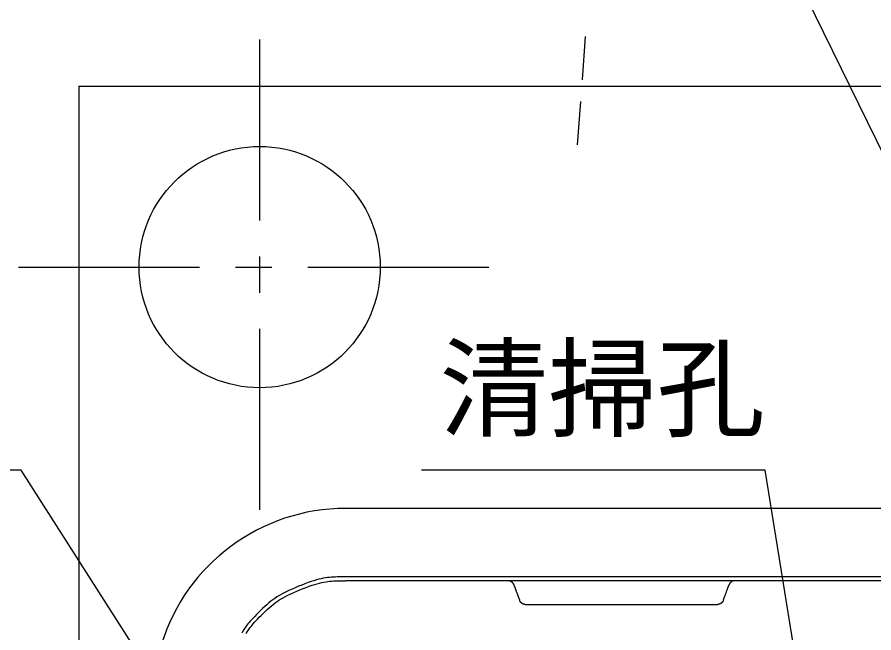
# Model space of a CAD drawing. Units: millimetres, scale not verified. Extents: x -23334 to 8910, y -6308 to 6308.
# Drawn here: x -6101 to -5391, y 1259 to 1770 of the extents above; entities that cross this region are included whole.
import ezdxf
from ezdxf.enums import TextEntityAlignment as Align

# ---------------------------------------------------------------- set-up
doc = ezdxf.new("R2010")
doc.units = ezdxf.units.MM
doc.header["$LTSCALE"] = 30
doc.linetypes.add('CHAIN1', pattern=[8, 5, -1, 1, -1])
doc.linetypes.add('DASHED1', pattern=[1.8, 1.2, -0.6])
for name, color, linetype, lineweight in [('0-0_0E', 7, 'Continuous', 25), ('0-1_空気管', 3, 'Continuous', 25), ('0-2_機器', 2, 'Continuous', 25)]:
    doc.layers.add(name, color=color, linetype=linetype, lineweight=lineweight)
doc.styles.add('ＭＳ ゴシック', font='')
doc.styles.get('ＭＳ ゴシック').set_extended_font_data('MS Gothic')

msp = doc.modelspace()

# ---------------------------------------------------------------- linework, layer by layer
at = {"layer": '0-0_0E', "linetype": 'DASHED1'}
msp.add_line((-5630.32, 1753.56), (-5637.63, 1653.83), dxfattribs=at)
at = {"layer": '0-1_空気管'}
for p, q in [((-4925.28, 720.78), (-5478.25, 1850.39)), ((-3941.66, 1362.51), (-5828.9, 1362.51)), ((-5274.1, 1302.51), (-5829, 1302.51)), ((-5680.21, 1282.9), (-5520.4, 1282.9))]:
    msp.add_line(p, q, dxfattribs=at)
for points in [[(-5788.33, 908.86), (-6098.19, 1394.2), (-6653.19, 1394.2)], [(-5404.34, 918.97), (-5481.17, 1394.2), (-5766.17, 1394.2)], [(-5831.24, 1305.72), (-5832.18, 1305.72), (-5833.31, 1305.71), (-5834.59, 1305.69), (-5836, 1305.66), (-5837.52, 1305.61), (-5839.11, 1305.53), (-5840.75, 1305.42), (-5842.42, 1305.28), (-5844.09, 1305.09), (-5845.79, 1304.86), (-5847.53, 1304.56), (-5849.33, 1304.19), (-5851.23, 1303.75), (-5853.23, 1303.21), (-5855.37, 1302.58), (-5857.67, 1301.83), (-5860.13, 1300.97), (-5862.73, 1300.02), (-5865.41, 1298.98), (-5868.12, 1297.89), (-5870.82, 1296.76), (-5873.45, 1295.62), (-5875.97, 1294.47), (-5878.33, 1293.35), (-5880.48, 1292.26), (-5882.47, 1291.2), (-5884.31, 1290.13), (-5886.04, 1289.05), (-5887.7, 1287.93), (-5889.32, 1286.74), (-5890.94, 1285.47), (-5892.59, 1284.1), (-5894.3, 1282.62), (-5896.05, 1281.04), (-5897.81, 1279.4), (-5899.55, 1277.74), (-5901.24, 1276.08), (-5902.86, 1274.46), (-5904.37, 1272.92)], [(-5893.97, 1278.6), (-5892.27, 1280.13), (-5890.62, 1281.57), (-5889.01, 1282.9), (-5887.44, 1284.12), (-5885.87, 1285.27), (-5884.26, 1286.36), (-5882.58, 1287.41), (-5880.8, 1288.44), (-5878.88, 1289.48), (-5876.79, 1290.53), (-5874.51, 1291.62), (-5872.07, 1292.73), (-5869.52, 1293.84), (-5866.9, 1294.93), (-5864.28, 1295.99), (-5861.68, 1296.99), (-5859.16, 1297.92), (-5856.77, 1298.75), (-5854.55, 1299.47), (-5852.47, 1300.08), (-5850.53, 1300.6), (-5848.69, 1301.04), (-5846.95, 1301.39), (-5845.26, 1301.68), (-5843.62, 1301.91), (-5842, 1302.09), (-5840.38, 1302.23), (-5838.79, 1302.33), (-5837.25, 1302.41), (-5835.78, 1302.46), (-5834.41, 1302.49), (-5833.17, 1302.51), (-5832.08, 1302.51), (-5829, 1302.51)], [(-5273.86, 1305.72), (-5274, 1305.72), (-5831.24, 1305.72)], [(-5692.36, 1302.15), (-5692.43, 1302.18), (-5692.5, 1302.21), (-5692.56, 1302.23), (-5692.62, 1302.25), (-5692.68, 1302.27), (-5692.74, 1302.29), (-5692.79, 1302.31), (-5692.86, 1302.32), (-5692.93, 1302.34), (-5693, 1302.36), (-5693.15, 1302.39), (-5693.23, 1302.41), (-5693.31, 1302.43), (-5693.38, 1302.44), (-5693.45, 1302.45), (-5693.51, 1302.47), (-5693.57, 1302.48), (-5693.63, 1302.48), (-5693.68, 1302.49), (-5693.73, 1302.5), (-5693.78, 1302.5), (-5693.82, 1302.5), (-5693.87, 1302.51), (-5693.91, 1302.51), (-5693.96, 1302.51), (-5694, 1302.51), (-5694.08, 1302.51), (-5694.12, 1302.51)], [(-5689.55, 1299.25), (-5689.58, 1299.35), (-5689.6, 1299.4), (-5689.62, 1299.45), (-5689.64, 1299.5), (-5689.67, 1299.57), (-5689.69, 1299.64), (-5689.76, 1299.78), (-5689.79, 1299.85), (-5689.83, 1299.93), (-5689.87, 1300), (-5689.91, 1300.07), (-5689.96, 1300.15), (-5690.01, 1300.23), (-5690.07, 1300.31), (-5690.13, 1300.4), (-5690.21, 1300.49), (-5690.29, 1300.59), (-5690.38, 1300.69), (-5690.47, 1300.79), (-5690.56, 1300.9), (-5690.66, 1301), (-5690.76, 1301.1), (-5690.85, 1301.2), (-5690.94, 1301.29), (-5691.03, 1301.37), (-5691.11, 1301.44), (-5691.19, 1301.5), (-5691.27, 1301.57), (-5691.35, 1301.62), (-5691.43, 1301.67), (-5691.51, 1301.73), (-5691.6, 1301.78), (-5691.69, 1301.83), (-5691.79, 1301.88), (-5691.99, 1301.98), (-5692.09, 1302.03), (-5692.18, 1302.07), (-5692.27, 1302.11), (-5692.36, 1302.15)], [(-5510.07, 1300.83), (-5510.12, 1300.78), (-5510.16, 1300.72), (-5510.2, 1300.68), (-5510.28, 1300.58), (-5510.31, 1300.53), (-5510.35, 1300.48), (-5510.39, 1300.42), (-5510.43, 1300.36), (-5510.52, 1300.23), (-5510.56, 1300.16), (-5510.61, 1300.09), (-5510.65, 1300.03), (-5510.68, 1299.97), (-5510.72, 1299.91), (-5510.75, 1299.86), (-5510.77, 1299.81), (-5510.8, 1299.76), (-5510.82, 1299.72), (-5510.84, 1299.67), (-5510.86, 1299.63), (-5510.9, 1299.55), (-5510.91, 1299.51), (-5510.93, 1299.47), (-5510.95, 1299.43), (-5510.96, 1299.39), (-5510.97, 1299.36), (-5510.98, 1299.33), (-5511.01, 1299.25)], [(-5506.48, 1302.51), (-5506.53, 1302.51), (-5506.6, 1302.51), (-5506.66, 1302.51), (-5506.74, 1302.51), (-5506.81, 1302.5), (-5506.89, 1302.5), (-5506.97, 1302.49), (-5507.06, 1302.48), (-5507.14, 1302.47), (-5507.22, 1302.46), (-5507.31, 1302.44), (-5507.4, 1302.42), (-5507.5, 1302.39), (-5507.6, 1302.36), (-5507.71, 1302.33), (-5507.83, 1302.28), (-5507.96, 1302.24), (-5508.09, 1302.19), (-5508.22, 1302.13), (-5508.35, 1302.08), (-5508.48, 1302.02), (-5508.6, 1301.97), (-5508.71, 1301.91), (-5508.82, 1301.86), (-5508.91, 1301.81), (-5509, 1301.76), (-5509.09, 1301.71), (-5509.17, 1301.65), (-5509.24, 1301.6), (-5509.32, 1301.54), (-5509.4, 1301.47), (-5509.48, 1301.4), (-5509.56, 1301.33), (-5509.73, 1301.18), (-5509.8, 1301.1), (-5509.88, 1301.02), (-5509.95, 1300.95), (-5510.01, 1300.89), (-5510.07, 1300.83)], [(-5689.55, 1299.25), (-5689.41, 1298.89), (-5689.35, 1298.73), (-5689.29, 1298.55), (-5689.21, 1298.34), (-5689.12, 1298.11), (-5689.03, 1297.87), (-5688.94, 1297.61), (-5688.84, 1297.34), (-5688.74, 1297.07), (-5688.63, 1296.8), (-5688.53, 1296.52), (-5688.43, 1296.23), (-5688.31, 1295.93), (-5688.2, 1295.62), (-5688.07, 1295.28), (-5687.94, 1294.92), (-5687.79, 1294.52), (-5687.63, 1294.1), (-5687.47, 1293.65), (-5687.29, 1293.18), (-5687.12, 1292.71), (-5686.94, 1292.23), (-5686.77, 1291.76), (-5686.6, 1291.31), (-5686.44, 1290.89), (-5686.3, 1290.5), (-5686.16, 1290.13), (-5686.04, 1289.8), (-5685.92, 1289.48), (-5685.81, 1289.18), (-5685.7, 1288.9), (-5685.6, 1288.62), (-5685.5, 1288.35), (-5685.4, 1288.07), (-5685.3, 1287.81), (-5685.2, 1287.55), (-5685.11, 1287.3), (-5685.03, 1287.07), (-5684.95, 1286.86)], [(-5515.87, 1286.16), (-5515.73, 1286.53), (-5515.68, 1286.68), (-5515.61, 1286.86), (-5515.53, 1287.07), (-5515.45, 1287.3), (-5515.36, 1287.55), (-5515.26, 1287.81), (-5515.16, 1288.07), (-5515.06, 1288.35), (-5514.96, 1288.62), (-5514.86, 1288.9), (-5514.75, 1289.18), (-5514.64, 1289.48), (-5514.52, 1289.8), (-5514.4, 1290.13), (-5514.26, 1290.5), (-5514.12, 1290.89), (-5513.96, 1291.31), (-5513.79, 1291.76), (-5513.62, 1292.23), (-5513.44, 1292.71), (-5513.26, 1293.18), (-5513.09, 1293.65), (-5512.92, 1294.1), (-5512.77, 1294.53), (-5512.62, 1294.92), (-5512.49, 1295.28), (-5512.36, 1295.62), (-5512.24, 1295.93), (-5512.13, 1296.23), (-5512.03, 1296.52), (-5511.92, 1296.8), (-5511.82, 1297.07), (-5511.72, 1297.34), (-5511.62, 1297.61), (-5511.53, 1297.87), (-5511.43, 1298.11), (-5511.35, 1298.34), (-5511.27, 1298.55)], [(-5511.27, 1298.55), (-5511.2, 1298.73), (-5511.01, 1299.25)], [(-5684.95, 1286.86), (-5684.88, 1286.68), (-5684.69, 1286.16)], [(-5683.79, 1284.64), (-5683.84, 1284.69), (-5683.88, 1284.74), (-5683.92, 1284.79), (-5683.95, 1284.83), (-5683.99, 1284.88), (-5684.03, 1284.94), (-5684.07, 1285), (-5684.11, 1285.06), (-5684.15, 1285.12), (-5684.24, 1285.26), (-5684.28, 1285.32), (-5684.32, 1285.39), (-5684.36, 1285.45), (-5684.39, 1285.5), (-5684.42, 1285.56), (-5684.45, 1285.61), (-5684.52, 1285.74), (-5684.54, 1285.78), (-5684.56, 1285.83), (-5684.57, 1285.87), (-5684.61, 1285.95), (-5684.62, 1285.99), (-5684.64, 1286.02), (-5684.65, 1286.06), (-5684.66, 1286.08), (-5684.69, 1286.16)], [(-5515.87, 1286.16), (-5515.91, 1286.06), (-5515.92, 1286.02), (-5515.94, 1285.97), (-5515.96, 1285.91), (-5515.99, 1285.85), (-5516.02, 1285.78), (-5516.05, 1285.71), (-5516.08, 1285.64), (-5516.12, 1285.56), (-5516.15, 1285.49), (-5516.19, 1285.42), (-5516.24, 1285.34), (-5516.28, 1285.27), (-5516.33, 1285.19), (-5516.39, 1285.1), (-5516.46, 1285.02), (-5516.53, 1284.93), (-5516.61, 1284.83), (-5516.7, 1284.73), (-5516.79, 1284.62), (-5516.89, 1284.52), (-5516.98, 1284.41), (-5517.08, 1284.31), (-5517.18, 1284.22), (-5517.27, 1284.13), (-5517.35, 1284.05), (-5517.43, 1283.98), (-5517.51, 1283.91), (-5517.59, 1283.85), (-5517.67, 1283.79), (-5517.75, 1283.74), (-5517.83, 1283.69), (-5517.92, 1283.64), (-5518.01, 1283.59), (-5518.11, 1283.54), (-5518.31, 1283.44), (-5518.41, 1283.39), (-5518.51, 1283.35), (-5518.6, 1283.3)], [(-5680.21, 1282.9), (-5680.27, 1282.9), (-5680.34, 1282.91), (-5680.41, 1282.91), (-5680.49, 1282.91), (-5680.57, 1282.92), (-5680.65, 1282.92), (-5680.73, 1282.93), (-5680.81, 1282.94), (-5680.9, 1282.96), (-5680.99, 1282.98), (-5681.08, 1283), (-5681.17, 1283.02), (-5681.28, 1283.05), (-5681.39, 1283.09), (-5681.51, 1283.13), (-5681.63, 1283.18), (-5681.76, 1283.23), (-5681.9, 1283.28), (-5682.03, 1283.34), (-5682.15, 1283.39), (-5682.28, 1283.45), (-5682.39, 1283.5), (-5682.5, 1283.55), (-5682.59, 1283.61), (-5682.68, 1283.66), (-5682.76, 1283.71), (-5682.84, 1283.76), (-5682.92, 1283.82), (-5683, 1283.88), (-5683.08, 1283.94), (-5683.16, 1284.01), (-5683.24, 1284.09), (-5683.32, 1284.16), (-5683.4, 1284.24), (-5683.48, 1284.32), (-5683.63, 1284.46), (-5683.69, 1284.53), (-5683.74, 1284.59), (-5683.79, 1284.64)], [(-5518.6, 1283.3), (-5518.68, 1283.27), (-5518.75, 1283.24), (-5518.82, 1283.21), (-5518.88, 1283.18), (-5518.94, 1283.16), (-5519, 1283.14), (-5519.06, 1283.13), (-5519.12, 1283.11), (-5519.18, 1283.09), (-5519.25, 1283.08), (-5519.32, 1283.06), (-5519.4, 1283.04), (-5519.48, 1283.02), (-5519.55, 1283.01), (-5519.63, 1282.99), (-5519.7, 1282.97), (-5519.77, 1282.96), (-5519.84, 1282.95), (-5519.9, 1282.94), (-5519.95, 1282.93), (-5520, 1282.93), (-5520.05, 1282.92), (-5520.1, 1282.92), (-5520.15, 1282.91), (-5520.19, 1282.91), (-5520.24, 1282.91), (-5520.28, 1282.91), (-5520.33, 1282.9), (-5520.37, 1282.9), (-5520.4, 1282.9)], [(-5904.37, 1272.92), (-5905.75, 1271.47), (-5906.98, 1270.15), (-5908.08, 1268.94), (-5909.06, 1267.8), (-5909.97, 1266.69), (-5910.83, 1265.59), (-5911.66, 1264.47), (-5912.49, 1263.29), (-5913.34, 1262.01), (-5914.25, 1260.63), (-5915.19, 1259.15)], [(-5911.6, 1258.82), (-5910.72, 1260.16), (-5909.89, 1261.4), (-5909.09, 1262.54), (-5908.28, 1263.63), (-5907.46, 1264.7), (-5906.58, 1265.77), (-5905.62, 1266.87), (-5904.56, 1268.05), (-5903.37, 1269.33), (-5902.03, 1270.73), (-5900.56, 1272.23), (-5899, 1273.8), (-5897.36, 1275.4), (-5895.67, 1277.01), (-5893.97, 1278.6)]]:
    msp.add_lwpolyline(points, dxfattribs=at)
msp.add_arc((-5828.9, 1202.51), 160, 90, 162.9709, dxfattribs=at)
at = {"layer": '0-2_機器', "linetype": 'CHAIN1'}
for p, q in [((-5900.28, 1361.25), (-5900.28, 1761.25)), ((-6100.28, 1562.51), (-5700.28, 1562.51))]:
    msp.add_line(p, q, dxfattribs=at)
at = {"layer": '0-2_機器'}
for q in [(-6050.28, -127.49), (-3720.28, 1712.51)]:
    msp.add_line((-6050.28, 1712.51), q, dxfattribs=at)
msp.add_circle((-5900.28, 1562.51), 100, dxfattribs=at)

# ---------------------------------------------------------------- texts
at = {"layer": '0-1_空気管', "color": 4, "style": 'ＭＳ ゴシック'}
msp.add_text('清掃孔', height=65.98, dxfattribs=at).set_placement((-5751.17, 1409.2), align=Align.BOTTOM_LEFT)

doc.saveas('drawing.dxf')
